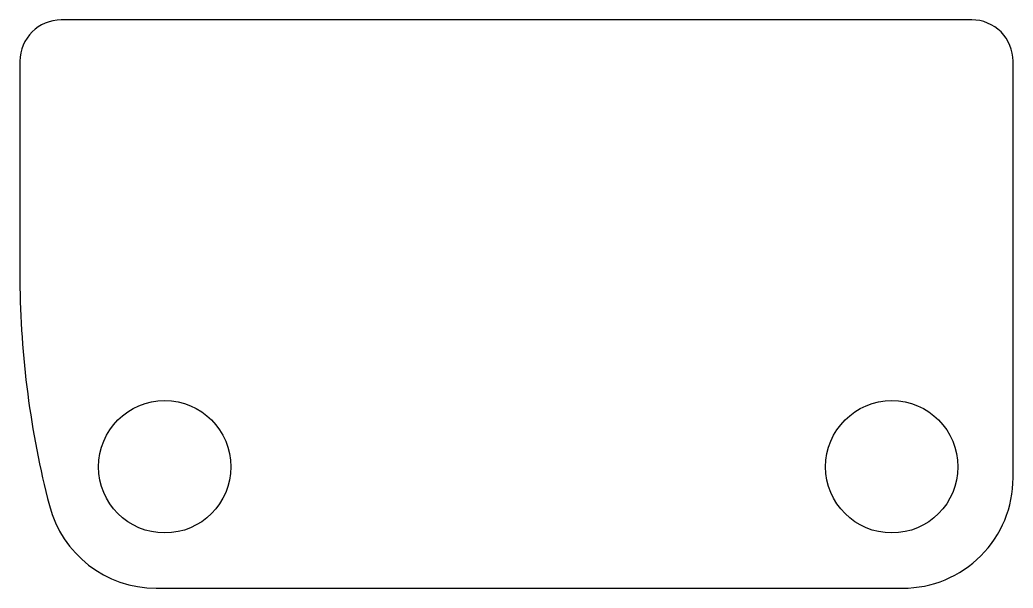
# Model space of a CAD drawing. Header units: millimetres. Extents: x 78 to 96, y -114.9 to -104.6.
import ezdxf

# ---------------------------------------------------------------- set-up
doc = ezdxf.new("R2010")
doc.units = ezdxf.units.MM
doc.layers.get('0').update_dxf_attribs({"linetype": 'CONTINUOUS'})

msp = doc.modelspace()

# ---------------------------------------------------------------- linework, layer by layer
msp.add_lwpolyline([(95.975, -105.346, 0.414214), (95.225, -104.596), (78.715, -104.596, 0.414117), (77.965, -105.346), (77.963, -109.318, 0.061385), (78.498, -113.397, 0.341919), (80.434, -114.897), (93.975, -114.897, 0.414214), (95.975, -112.897)], format="xyb", close=True)
for centre in [(80.59, -112.697), (93.775, -112.697)]:
    msp.add_circle(centre, 1.2)

doc.saveas('drawing.dxf')
